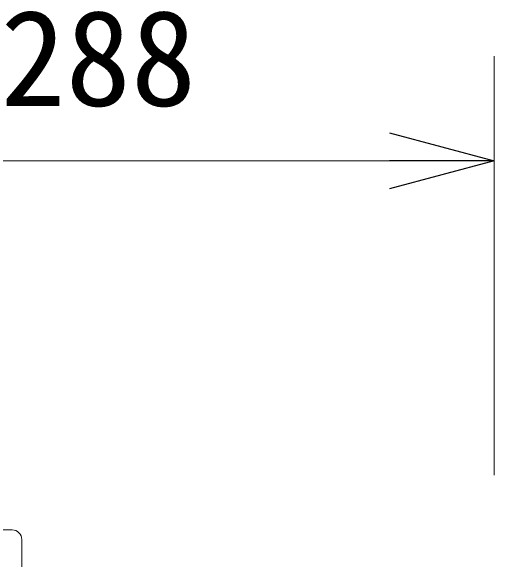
# Model space of a CAD drawing. Units: millimetres, scale not verified. Extents: x -63 to 62, y -56 to 57.
# Drawn here: x -21.91 to -12.68, y 6.97 to 17.43 of the extents above; entities that cross this region are included whole.
import ezdxf
from ezdxf.enums import TextEntityAlignment as Align

# ---------------------------------------------------------------- set-up
doc = ezdxf.new("R2010")
doc.units = ezdxf.units.MM
doc.header["$LTSCALE"] = 0.125
doc.layers.add('0-0_0', color=7, linetype='Continuous')
doc.layers.add('0-4_GAIKEI', color=7, linetype='Continuous', lineweight=18)
doc.layers.add('0-5_SUNPO', color=7, linetype='Continuous', lineweight=18)
doc.styles.add('ＭＳ ゴシック', font='')
doc.styles.get('ＭＳ ゴシック').set_extended_font_data('MS Gothic')

# ---------------------------------------------------------------- blocks, each defined once
blk = doc.blocks.new('_OPEN30')
at = {"layer": '0-0_0'}
blk.add_line((0, 0), (-1, 0), dxfattribs=at)
blk.add_lwpolyline([(-1, 0.26795), (0, 0), (-1, -0.26795)], dxfattribs=at)
blk = doc.blocks.new('D8')
at = {"layer": '0-5_SUNPO'}
for p, q in [((-12.2222, 4.8245), (-12.2222, 12.8245)), ((-14.2222, 10.8245), (-39.0222, 10.8245))]:
    blk.add_line(p, q, dxfattribs=at)
at = {"layer": '0-5_SUNPO', "xscale": 2, "yscale": 2}
blk.add_blockref('_OPEN30', (-12.2222, 10.8245), dxfattribs=at)
at = {"layer": '0-5_SUNPO', "style": 'ＭＳ ゴシック'}
blk.add_text('288', height=1.833, dxfattribs=at).set_placement((-21.6565, 11.3245), align=Align.BOTTOM_LEFT)
blk = doc.blocks.new('300B')
at = {"layer": '0-4_GAIKEI', "color": 1}
for p, q in [((306.2845, 452.0868), (306.5886, 452.0868)), ((313.3395, 452.0868), (313.0354, 452.0868)), ((306.0982, 448.2732), (306.0982, 451.9005)), ((306.32, 451.8753), (306.5886, 451.8753)), ((306.32, 448.2984), (306.32, 451.8753)), ((313.304, 451.8753), (313.0354, 451.8753)), ((313.304, 448.2984), (313.304, 451.8753)), ((313.5258, 448.2732), (313.5258, 451.9005)), ((306.6878, 449.5982), (313.304, 449.5982)), ((313.5258, 449.5982), (318.5119, 449.5982)), ((306.5015, 448.0868), (306.5015, 449.4118)), ((313.1225, 448.0868), (313.1225, 449.4118)), ((318.6982, 448.0868), (318.6982, 449.4118)), ((306.32, 448.2984), (306.5015, 448.2984)), ((313.304, 448.2984), (313.1225, 448.2984)), ((313.1225, 448.2984), (313.304, 448.2984)), ((313.5258, 448.2984), (318.6982, 448.2984)), ((306.2845, 448.0868), (318.6982, 448.0868))]:
    blk.add_line(p, q, dxfattribs=at)
for centre, start, end in [((306.2845, 451.9005), 90, 180), ((313.3395, 451.9005), 0, 90), ((306.6878, 449.4118), 90, 180), ((312.9362, 449.4118), 0, 90), ((318.5119, 449.4118), 360, 90), ((306.2845, 448.2732), 180, 270), ((313.3395, 448.2732), 270, 360)]:
    blk.add_arc(centre, 0.1863, start, end, dxfattribs=at)

msp = doc.modelspace()

# ---------------------------------------------------------------- block references
at = {"layer": '0-4_GAIKEI'}
msp.add_blockref('300B', (-340.4009, -442.0733), dxfattribs=at)
at = {"layer": '0-5_SUNPO'}
msp.add_blockref('D8', (-0.4539, 3.7469), dxfattribs=at)

doc.saveas('drawing.dxf')
